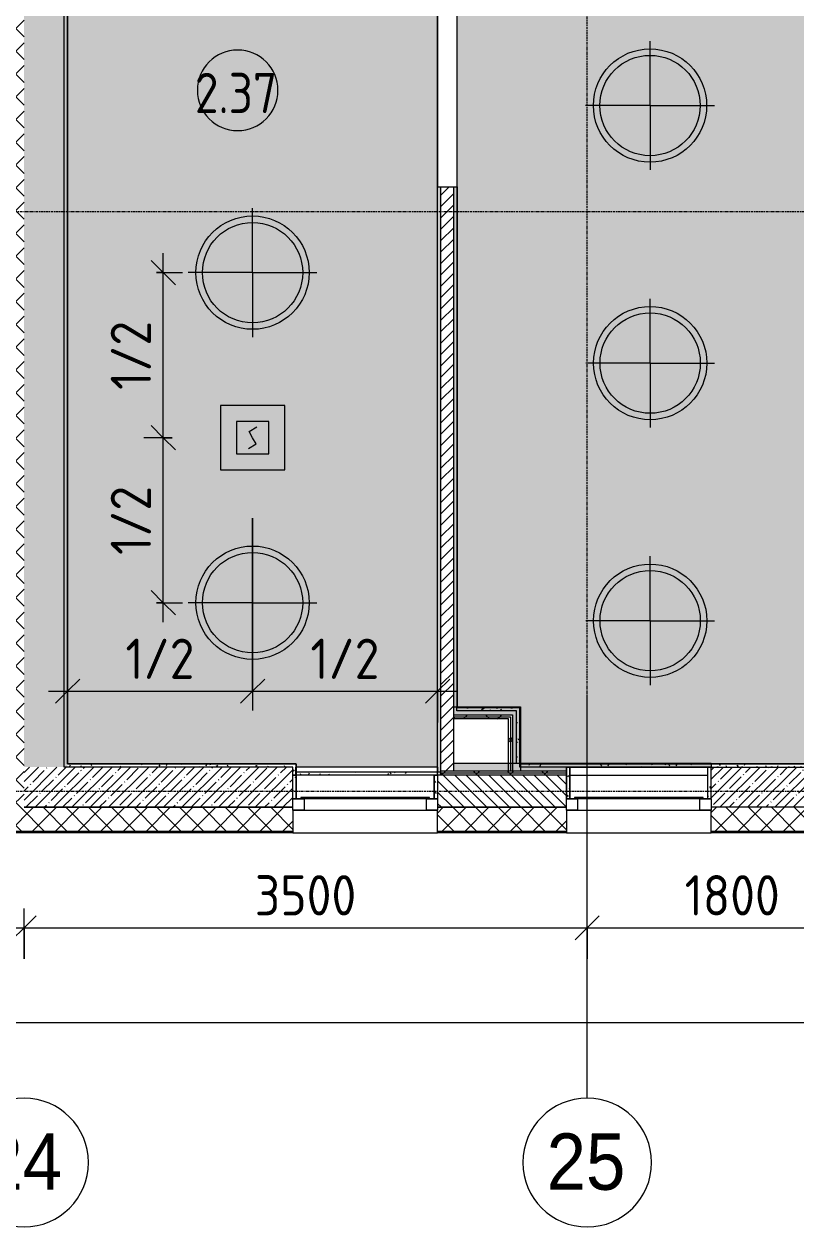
# Model space of a CAD drawing. Header units: millimetres. Extents: x 81548 to 272142, y -8553 to 29000.
# Drawn here: x 89360 to 94157, y -2706 to 4765 of the extents above; entities that cross this region are included whole.
import ezdxf

# ---------------------------------------------------------------- set-up
doc = ezdxf.new("R2010")
doc.units = ezdxf.units.MM
doc.linetypes.add('Осевая', pattern=[31.75, 6.35, -4.7625, 15.875, -4.7625])
for name, color, linetype, lineweight in [('A-ANNO-DIMS', 7, 'Continuous', 9), ('A-ANNO-DIMS-100', 7, 'Continuous', 9), ('A-AREA-IDEN', 7, 'Continuous', 9), ('A-GLAZ', 7, 'Continuous', 9), ('A-GLAZ-1', 7, 'Continuous', 13), ('A-WALL', 7, 'Continuous', 9), ('I-WALL', 7, 'Continuous', 9), ('Q-SPCQ', 7, 'Continuous', 9), ('S-COLS', 7, 'Continuous', 9), ('Оси', 7, 'Continuous', 9), ('Оси-1', 7, 'Continuous', 20), ('Оси-2', 7, 'Осевая', 9)]:
    doc.layers.add(name, color=color, linetype=linetype, lineweight=lineweight)
for name, color, linetype, lineweight, true_color in [('A-ANNO-NOTE', 1, 'Continuous', 9, 0xff0000), ('A-CLNG-1', 7, 'Continuous', 9, 0xeaeaea), ('A-WALL-1', 7, 'Continuous', 9, 0x3c3c3c), ('A-WALL-2', 7, 'Continuous', 9, 0x535353), ('A-WALL-FNSH-1', 7, 'Continuous', 9, 0x3c3c3c), ('I-WALL-1', 7, 'Continuous', 9, 0x535353), ('Q-SPCQ-4', 1, 'Continuous', 9, 0xff0000), ('S-COLS-1', 9, 'Continuous', 9, 0x808080), ('S-COLS-2', 7, 'Continuous', 9, 0x3c3c3c)]:
    doc.layers.add(name, color=color, linetype=linetype, lineweight=lineweight, true_color=true_color)
doc.layers.add('A-CLNG-PATT-1', color=7, linetype='Continuous', lineweight=9, transparency=1)
doc.styles.add('Arial', font='arial.ttf', dxfattribs={"width": 0.9, "height": 350})
doc.styles.add('GOST Common_1', font='GOST_Common.ttf', dxfattribs={"width": 0.9, "height": 250})
doc.styles.add('ISOCPEUR', font='isocpeur.ttf', dxfattribs={"width": 0.9, "height": 250})
doc.dimstyles.new('ISO-2_5_0_9К_БОЛЬШОЙ', dxfattribs={"dimscale": 304.8, "dimtxt": 248.995294, "dimasz": 0.492126, "dimexe": 0.393701, "dimexo": 0.984252, "dimgap": 0, "dimtad": 1, "dimdec": 0, "dimrnd": 10, "dimzin": 0, "dimdsep": 46, "dimtxsty": 'ISOCPEUR', "dimblk1": 'OBLIQUE', "dimblk2": 'OBLIQUE', "dimsah": 1, "dimcen": 0.09, "dimdle": 0.393701, "dimazin": 0, "dimtfac": 1, "dimtdec": 4, "dimtix": 1, "dimtmove": 0, "dimatfit": 3, "dimfxl": 1, "dimtvp": 1, "dimtolj": 1, "dimtzin": 0, "dimarcsym": 2})
pattern_1 = [(45, (0, 0), (-70.71068, 70.71068), []), (135, (0, 0), (-70.71068, -70.71068), [])]
pattern_2 = [(45, (0, 0), (-57.024626, 57.024626), []), (45, (57.025, 0), (-57.024626, 57.024626), [100.806, -20.161, 3.353, -16.808])]
pattern_3 = [(0, (0, 0), (121.92, 30.48), [10.058, -81.382, 10.058, -81.382, -487.68]), (0, (0, 0), (121.92, 30.48), [-182.88, 10.058, -172.822, 10.058, -81.382, -213.36]), (0, (0, 0), (121.92, 30.48), [-457.2, 10.058, -50.902, 10.058, -142.342]), (120, (45.72, 15.24), (-87.356454, 90.345817), [10.058, -81.382, 10.058, -81.382, -487.68]), (120, (45.72, 15.24), (-87.356454, 90.345817), [-182.88, 10.058, -172.822, 10.058, -81.382, -213.36]), (120, (45.72, 15.24), (-87.356454, 90.345817), [-457.2, 10.058, -50.902, 10.058, -142.342]), (240, (60.96, 76.2), (-34.563546, -120.825817), [10.058, -81.382, 10.058, -81.382, -487.68]), (240, (60.96, 76.2), (-34.563546, -120.825817), [-182.88, 10.058, -172.822, 10.058, -81.382, -213.36]), (240, (60.96, 76.2), (-34.563546, -120.825817), [-457.2, 10.058, -50.902, 10.058, -142.342])]
pattern_4 = [(45, (0, 0), (-106.06602, 106.06602), []), (135, (0, 0), (-106.06602, -106.06602), [])]

# ---------------------------------------------------------------- blocks, each defined once
blk = doc.blocks.new('120_Окно_СКБ_1Ст - 120_Окно_СКБ_1Ст 900х2500_h_ с форточкой-22876038-Сводный план потолков 2 этажа в осях 23-33')
at = {"layer": 'A-GLAZ'}
for p, q in [((450, -57), (-450, -57)), ((-450, -127), (450, -127))]:
    blk.add_line(p, q, dxfattribs=at)
at = {"layer": 'A-GLAZ-1'}
for p, q in [((-450, -127), (-450, -57)), ((-450, -57), (-380, -57)), ((-380, -57), (-380, -127)), ((380, -127), (380, -57)), ((380, -57), (450, -57)), ((450, -57), (450, -127)), ((-380, -127), (-450, -127)), ((-400, -127), (-400, -137)), ((-400, -137), (400, -137)), ((400, -137), (-400, -137)), ((-330, -137), (-330, -127)), ((330, -137), (330, -127)), ((450, -127), (380, -127)), ((400, -137), (400, -127))]:
    blk.add_line(p, q, dxfattribs=at)
blk = doc.blocks.new('BSC_Колонна _Прямоугольная - 250х900-V1-Сводный план потолков 2 этажа в осях 23-33')
at = {"layer": 'S-COLS-1'}
h = blk.add_hatch(dxfattribs=at)
h.set_pattern_fill('FP_7', color=256, style=0, pattern_type=2)
h.set_pattern_definition([(45, (-94080, -25), (-57.024626, 57.024626), []), (45, (-94022.975, -25), (-57.024626, 57.024626), [100.806, -20.161, 3.353, -16.808])])
h.paths.add_polyline_path([(-450, -125), (450, -125), (450, 125), (-450, 125), (-450, -73)])
at = {"layer": 'S-COLS-2'}
for p, q in [((-450, 125), (450, 125)), ((-450, -73), (-450, 125)), ((450, 125), (450, -125)), ((450, -125), (-450, -125))]:
    blk.add_line(p, q, dxfattribs=at)
blk = doc.blocks.new('Извещатель потолочный - Монтируемые на перекрытии-30363607-Сводный план потолков 2 этажа в осях 23-33')
at = {"layer": 'Q-SPCQ'}
for p, q in [((-300, 300), (-300, -100)), ((100, 300), (-300, 300)), ((100, -100), (100, 300)), ((0, 200), (-200, 200)), ((-200, 200), (-200, 0)), ((-122.5, 139), (-74.9, 166.5)), ((0, 0), (0, 200)), ((-100, 100), (-122.5, 139)), ((-77.5, 61), (-100, 100)), ((-200, 0), (0, 0)), ((-125.1, 33.5), (-77.5, 61)), ((-300, -100), (100, -100))]:
    blk.add_line(p, q, dxfattribs=at)
blk = doc.blocks.new('Ось сетки - D8-29747960-Сводный план потолков 2 этажа в осях 23-33')
at = {"layer": 'Оси-1'}
for start, end in [(360, 180), (180, 360)]:
    blk.add_arc((0, 0), 4, start, end, dxfattribs=at)
blk = doc.blocks.new('DIMBLOCK2-Сводный план потолков 2 этажа в осях 23-33')
at = {"layer": 'A-ANNO-DIMS-100'}
for p, q in [((84860, -1042), (84860, -728.1)), ((89360, -1042), (89360, -728.1)), ((84860, -848.1), (89360, -848.1)), ((84860, -848.1), (84860, -1042)), ((89360, -848.1), (89360, -1042))]:
    blk.add_line(p, q, dxfattribs=at)
at = {"layer": 'A-ANNO-DIMS-100', "lineweight": 20}
for p, q in [((84860, -848.1), (84935, -773.1)), ((89360, -848.1), (89435, -773.1)), ((84860, -848.1), (84785, -923.1)), ((89360, -848.1), (89285, -923.1))]:
    blk.add_line(p, q, dxfattribs=at)
at = {"layer": 'A-ANNO-DIMS-100', "color": 0, "insert": (86782, -521.4), "char_height": 250, "width": 787.208, "attachment_point": 1, "line_spacing_factor": 1.149209, "style": 'ISOCPEUR'}
blk.add_mtext('4500', dxfattribs=at)
blk = doc.blocks.new('_Oblique')
at = {"color": 0, "linetype": 'ByBlock', "lineweight": -2}
blk.add_line((-0.5, -0.5), (0.5, 0.5), dxfattribs=at)
blk = doc.blocks.new('DIMBLOCK3-Сводный план потолков 2 этажа в осях 23-33')
at = {"layer": 'A-ANNO-DIMS-100'}
for p, q in [((89360, -1042), (89360, -728.1)), ((92860, -1042), (92860, -728.1)), ((89360, -848.1), (92860, -848.1)), ((89360, -848.1), (89360, -1042)), ((92860, -848.1), (92860, -1042))]:
    blk.add_line(p, q, dxfattribs=at)
at = {"layer": 'A-ANNO-DIMS-100', "lineweight": 20}
for p, q in [((89360, -848.1), (89435, -773.1)), ((92860, -848.1), (92935, -773.1)), ((89360, -848.1), (89285, -923.1)), ((92860, -848.1), (92785, -923.1))]:
    blk.add_line(p, q, dxfattribs=at)
at = {"layer": 'A-ANNO-DIMS-100', "color": 0, "insert": (90794, -521.4), "char_height": 250, "width": 758.478, "attachment_point": 1, "line_spacing_factor": 1.149209, "style": 'ISOCPEUR'}
blk.add_mtext('3500', dxfattribs=at)
blk = doc.blocks.new('DIMBLOCK4-Сводный план потолков 2 этажа в осях 23-33')
at = {"layer": 'A-ANNO-DIMS-100'}
for p, q in [((92860, -1042), (92860, -728.1)), ((94660, -1042), (94660, -728.1)), ((92860, -848.1), (94660, -848.1)), ((92860, -848.1), (92860, -1042)), ((94660, -848.1), (94660, -1042))]:
    blk.add_line(p, q, dxfattribs=at)
at = {"layer": 'A-ANNO-DIMS-100', "lineweight": 20}
for p, q in [((92860, -848.1), (92935, -773.1)), ((94660, -848.1), (94735, -773.1)), ((92860, -848.1), (92785, -923.1)), ((94660, -848.1), (94585, -923.1))]:
    blk.add_line(p, q, dxfattribs=at)
at = {"layer": 'A-ANNO-DIMS-100', "color": 0, "insert": (93465.5, -521.4), "char_height": 250, "width": 706.764, "attachment_point": 1, "line_spacing_factor": 1.149209, "style": 'ISOCPEUR'}
blk.add_mtext('1800', dxfattribs=at)
blk = doc.blocks.new('DIMBLOCK13-Сводный план потолков 2 этажа в осях 23-33')
at = {"layer": 'A-ANNO-DIMS-100'}
for p, q in [((84560, -1631.1), (84560, -1317.1)), ((125010, -1631.1), (125010, -1317.1)), ((84440, -1437.1), (125130, -1437.1)), ((84560, -1437.1), (84560, -1631.1)), ((125010, -1437.1), (125010, -1631.1))]:
    blk.add_line(p, q, dxfattribs=at)
at = {"layer": 'A-ANNO-DIMS-100', "lineweight": 20}
for p, q in [((84560, -1437.1), (84635, -1362.1)), ((125010, -1437.1), (125085, -1362.1)), ((84560, -1437.1), (84485, -1512.1)), ((125010, -1437.1), (124935, -1512.1))]:
    blk.add_line(p, q, dxfattribs=at)
at = {"layer": 'A-ANNO-DIMS-100', "color": 0, "insert": (104366, -1110.5), "char_height": 250, "width": 1005.558, "attachment_point": 1, "line_spacing_factor": 1.149209, "style": 'ISOCPEUR'}
blk.add_mtext('40450', dxfattribs=at)
blk = doc.blocks.new('DIMBLOCK64-Сводный план потолков 2 этажа в осях 23-33')
at = {"layer": 'A-ANNO-DIMS-100', "lineweight": 20}
for p, q in [((90225.4, 2196), (90150.4, 2271)), ((90225.4, 2196), (90300.4, 2121)), ((90225.4, 1171), (90150.4, 1246)), ((90225.4, 1171), (90300.4, 1096))]:
    blk.add_line(p, q, dxfattribs=at)
at = {"layer": 'A-ANNO-DIMS-100'}
for p, q in [((90280.5, 2196), (90105.4, 2196)), ((90225.4, 1051), (90225.4, 2196)), ((90225.4, 2196), (90280.5, 2196)), ((90182.5, 1171), (90345.4, 1171)), ((90225.4, 1171), (90182.5, 1171))]:
    blk.add_line(p, q, dxfattribs=at)
at = {"layer": 'A-ANNO-DIMS-100', "color": 0, "insert": (89898.8, 1468), "char_height": 250, "width": 517.144, "attachment_point": 1, "rotation": 90, "line_spacing_factor": 1.149209, "style": 'ISOCPEUR'}
blk.add_mtext('1/2', dxfattribs=at)
blk = doc.blocks.new('DIMBLOCK65-Сводный план потолков 2 этажа в осях 23-33')
at = {"layer": 'A-ANNO-DIMS-100', "lineweight": 20}
for p, q in [((90225.4, 3221), (90150.4, 3296)), ((90225.4, 3221), (90300.4, 3146)), ((90225.4, 2196), (90150.4, 2271)), ((90225.4, 2196), (90300.4, 2121))]:
    blk.add_line(p, q, dxfattribs=at)
at = {"layer": 'A-ANNO-DIMS-100'}
for p, q in [((90225.4, 2196), (90225.4, 3341)), ((90182.5, 3221), (90345.4, 3221)), ((90225.4, 3221), (90182.5, 3221)), ((90280.5, 2196), (90105.4, 2196)), ((90225.4, 2196), (90280.5, 2196))]:
    blk.add_line(p, q, dxfattribs=at)
at = {"layer": 'A-ANNO-DIMS-100', "color": 0, "insert": (89898.8, 2493), "char_height": 250, "width": 517.144, "attachment_point": 1, "rotation": 90, "line_spacing_factor": 1.149209, "style": 'ISOCPEUR'}
blk.add_mtext('1/2', dxfattribs=at)
blk = doc.blocks.new('DIMBLOCK66-Сводный план потолков 2 этажа в осях 23-33')
at = {"layer": 'A-ANNO-DIMS-100'}
for p, q in [((90780.5, 1696), (90780.5, 501.1)), ((90780.5, 621.1), (90780.5, 1696)), ((89631, 427.2), (89631, 741.1)), ((89511, 621.1), (90780.5, 621.1)), ((89631, 621.1), (89631, 427.2))]:
    blk.add_line(p, q, dxfattribs=at)
at = {"layer": 'A-ANNO-DIMS-100', "lineweight": 20}
for p, q in [((89631, 621.1), (89706, 696.1)), ((90780.5, 621.1), (90855.5, 696.1)), ((89631, 621.1), (89556, 546.1)), ((90780.5, 621.1), (90705.5, 546.1))]:
    blk.add_line(p, q, dxfattribs=at)
at = {"layer": 'A-ANNO-DIMS-100', "color": 0, "insert": (89990.3, 947.7), "char_height": 250, "width": 517.144, "attachment_point": 1, "line_spacing_factor": 1.149209, "style": 'ISOCPEUR'}
blk.add_mtext('1/2', dxfattribs=at)
blk = doc.blocks.new('DIMBLOCK67-Сводный план потолков 2 этажа в осях 23-33')
at = {"layer": 'A-ANNO-DIMS-100'}
for p, q in [((90780.5, 1696), (90780.5, 501.1)), ((90780.5, 621.1), (90780.5, 1696)), ((91930, 427.2), (91930, 741.1)), ((90780.5, 621.1), (92050, 621.1)), ((91930, 621.1), (91930, 427.2))]:
    blk.add_line(p, q, dxfattribs=at)
at = {"layer": 'A-ANNO-DIMS-100', "lineweight": 20}
for p, q in [((90780.5, 621.1), (90855.5, 696.1)), ((91930, 621.1), (92005, 696.1)), ((90780.5, 621.1), (90705.5, 546.1)), ((91930, 621.1), (91855, 546.1))]:
    blk.add_line(p, q, dxfattribs=at)
at = {"layer": 'A-ANNO-DIMS-100', "color": 0, "insert": (91139.8, 947.7), "char_height": 250, "width": 517.144, "attachment_point": 1, "line_spacing_factor": 1.149209, "style": 'ISOCPEUR'}
blk.add_mtext('1/2', dxfattribs=at)
blk = doc.blocks.new('Марка_Помещения - Номер-25198446-Сводный план потолков 2 этажа в осях 23-33')
at = {"layer": 'A-AREA-IDEN'}
for start, end in [(360, 180), (180, 360)]:
    blk.add_arc((0, 0), 2.5, start, end, dxfattribs=at)

msp = doc.modelspace()

# ---------------------------------------------------------------- hatches: boundary and pattern name
at = {"layer": 'A-CLNG-PATT-1'}
msp.add_hatch(color=256, dxfattribs=at).paths.add_polyline_path([(91930, 150), (91930, 10380), (89630, 10379), (89631, 170), (91050, 170), (91051, 150), (91929, 150)])
h = msp.add_hatch(color=256, dxfattribs=at)
h.paths.add_polyline_path([(107110, 170), (107110, 10380), (101630, 10380), (101630, 520), (101990, 520), (101990, 170), (107109, 170)])
h.paths.add_polyline_path([(94530, 170), (94530, 175), (96260, 175), (96260, 520), (96750, 520), (96750, 175), (99030, 175), (99030, 170), (101570, 170), (101570, 5160), (100960, 5160), (100960, 5140), (100860, 5140), (100860, 5160), (100235, 5160), (100235, 5140), (100135, 5140), (100135, 5160), (94190, 5160), (94189, 6600), (92050, 6599), (92050, 525), (92446, 525), (92446, 175), (93630, 175), (93630, 170)])
at = {"layer": 'A-WALL'}
h = msp.add_hatch(dxfattribs=at)
h.set_pattern_fill('FP_1', color=256, style=0, pattern_type=2)
h.set_pattern_definition(pattern_1)
h.paths.add_polyline_path([(89210, -100), (89360, -100), (89360, 10502), (89210, 10502), (89210, 2912.3)])
h = msp.add_hatch(dxfattribs=at)
h.set_pattern_fill('FP_3', color=256, style=0, pattern_type=2)
h.set_pattern_definition([(135, (0, 0), (-35.35534, -35.35534), [])])
h.paths.add_polyline_path([(122830, -100), (122830, 100), (122030, 100), (122030, -100), (122715.6, -100)])
h.paths.add_polyline_path([(119330, -100), (119330, 100), (118830, 100), (118830, -100), (118900.7, -100)])
h.paths.add_polyline_path([(113680, -100), (113680, 100), (113430, 100), (113430, -100)])
h.paths.add_polyline_path([(114580, -100), (115630, -100), (115630, 100), (114580, 100), (114580, -48)])
h.paths.add_polyline_path([(109999.2, -100), (110230, -100), (110230, 100), (108930, 100), (108930, -100)])
h.paths.add_polyline_path([(103780, -100), (104830, -100), (104830, 100), (103780, 100), (103780, -48)])
h.paths.add_polyline_path([(102880, -100), (102880, 100), (102630, 100), (102630, -100)])
h.paths.add_polyline_path([(101730, -100), (101730, 100), (100830, 100), (100830, -100), (101097.7, -100)])
h.paths.add_polyline_path([(99030, -100), (99030, 100), (95680, 100), (95680, -100), (97282.7, -100)])
h.paths.add_polyline_path([(94780, -100), (94780, 100), (94530, 100), (94530, -100), (94739.5, -100)])
h.paths.add_polyline_path([(92730, -100), (92730, 100), (91930, 100), (91930, -100), (92196.2, -100)])
h = msp.add_hatch(dxfattribs=at)
h.set_pattern_fill('FP_1', color=256, style=0, pattern_type=2)
h.set_pattern_definition(pattern_1)
h.paths.add_polyline_path([(125080, -250), (125080, -100), (123730, -100), (123730, -250), (123987.2, -250)])
h.paths.add_polyline_path([(122830, -250), (122830, -100), (122030, -100), (122030, -250), (122715.6, -250)])
h.paths.add_polyline_path([(120230, -250), (121130, -250), (121130, -100), (120230, -100), (120230, -118)])
h.paths.add_polyline_path([(117930, -250), (119330, -250), (119330, -100), (117930, -100), (117930, -188)])
h.paths.add_polyline_path([(115085.7, -250), (115630, -250), (115630, -100), (114580, -100), (114580, -250)])
h.paths.add_polyline_path([(113680, -250), (113680, -100), (112530, -100), (112530, -250), (112542.5, -250)])
h.paths.add_polyline_path([(110230, -250), (110230, -100), (108930, -100), (108930, -250), (109999.2, -250)])
h.paths.add_polyline_path([(108030, -250), (108030, -100), (107130, -100), (107130, -250), (107455.9, -250)])
h.paths.add_polyline_path([(104830, -250), (104830, -100), (103780, -100), (103780, -250)])
h.paths.add_polyline_path([(102369.3, -250), (102880, -250), (102880, -100), (100830, -100), (100830, -250), (101730, -250)])
h.paths.add_polyline_path([(99826, -250), (99930, -250), (99930, -100), (95680, -100), (95680, -250), (99030, -250)])
h.paths.add_polyline_path([(93630, -250), (94780, -250), (94780, -100), (93630, -100), (93630, -118)])
h.paths.add_polyline_path([(92730, -250), (92730, -100), (91930, -100), (91930, -250), (92196.2, -250)])
h.paths.add_polyline_path([(90924.5, -250), (91030, -250), (91030, -100), (89210, -100), (89210, -250), (89652.9, -250)])
at = {"layer": 'I-WALL'}
h = msp.add_hatch(dxfattribs=at)
h.set_pattern_fill('FP_5', color=256, style=0, pattern_type=2)
h.set_pattern_definition([(45, (0, 0), (-35.35534, 35.35534), [])])
h.paths.add_polyline_path([(91950, 125), (92030, 125), (92030, 3755), (91950, 3755), (91950, 218.4)])
h.paths.add_polyline_path([(92030, 5155), (92030, 10400), (91950, 10400), (91950, 5155)])
h = msp.add_hatch(dxfattribs=at)
h.set_pattern_fill('FP_20', color=256, style=0, pattern_type=2)
h.set_pattern_definition(pattern_3)
h.paths.add_polyline_path([(89610, 150), (89630, 150), (89630, 10380), (89610, 10380), (89610, 2912.3)])
h = msp.add_hatch(dxfattribs=at)
h.set_pattern_fill('FP_20', color=256, style=0, pattern_type=2)
h.set_pattern_definition(pattern_3)
h.paths.add_polyline_path([(91930, 100), (91950, 100), (91950, 3755), (91930, 3755), (91930, 120)])
h.paths.add_polyline_path([(91930, 5155), (91950, 5155), (91950, 10380), (91930, 10379), (91930, 6504)])
h = msp.add_hatch(dxfattribs=at)
h.set_pattern_fill('FP_2', color=256, style=0, pattern_type=2)
h.set_pattern_definition(pattern_2)
h.paths.add_polyline_path([(89610, 150), (89610, 7700), (89360, 7700), (89360, 150)])
h = msp.add_hatch(dxfattribs=at)
h.set_pattern_fill('FP_20', color=256, style=0, pattern_type=2)
h.set_pattern_definition(pattern_3)
h.paths.add_polyline_path([(92030, 525), (92050, 525), (92050, 3755), (92030, 3755), (92030, 1116.4)])
h.paths.add_polyline_path([(92030, 5155), (92050, 5155), (92050, 6600), (92030, 6600), (92030, 6504)])
for points in [[(92446, 475), (92446, 525), (92030, 525), (92030, 475), (92396, 475)], [(92446, 125), (92446, 475), (92396, 475), (92396, 125)], [(92730, 125), (92730, 150), (93630, 150), (93630, 175), (92030, 175), (92030, 125), (92196.2, 125)]]:
    msp.add_hatch(color=256, dxfattribs=at).paths.add_polyline_path(points)
h = msp.add_hatch(dxfattribs=at)
h.set_pattern_fill('FP_30', color=256, style=0, pattern_type=2)
h.set_pattern_definition(pattern_4)
h.paths.add_polyline_path([(92396, 462.5), (92396, 475), (92030, 475), (92030, 462.5), (92383.5, 462.5)])
h = msp.add_hatch(dxfattribs=at)
h.set_pattern_fill('FP_30', color=256, style=0, pattern_type=2)
h.set_pattern_definition(pattern_4)
h.paths.add_polyline_path([(92383.5, 450), (92383.5, 462.5), (92030, 462.5), (92030, 450), (92371, 450)])
h = msp.add_hatch(dxfattribs=at)
h.set_pattern_fill('FP_20', color=256, style=0, pattern_type=2)
h.set_pattern_definition(pattern_3)
h.paths.add_polyline_path([(92441, 500), (92441, 520), (92050, 520), (92050, 500), (92421, 500)])
h = msp.add_hatch(dxfattribs=at)
h.set_pattern_fill('FP_30', color=256, style=0, pattern_type=2)
h.set_pattern_definition(pattern_4)
h.paths.add_polyline_path([(92383.5, 125), (92383.5, 450), (92371, 450), (92371, 125)])
h = msp.add_hatch(dxfattribs=at)
h.set_pattern_fill('FP_30', color=256, style=0, pattern_type=2)
h.set_pattern_definition(pattern_4)
h.paths.add_polyline_path([(92396, 125), (92396, 462.5), (92383.5, 462.5), (92383.5, 125)])
h = msp.add_hatch(dxfattribs=at)
h.set_pattern_fill('FP_20', color=256, style=0, pattern_type=2)
h.set_pattern_definition(pattern_3)
h.paths.add_polyline_path([(92441, 175), (92441, 500), (92421, 500), (92421, 175)])
h = msp.add_hatch(dxfattribs=at)
h.set_pattern_fill('FP_2', color=256, style=0, pattern_type=2)
h.set_pattern_definition(pattern_2)
h.paths.add_polyline_path([(91030, -100), (91030, 150), (89360, 150), (89360, -100), (90924.5, -100)])
h = msp.add_hatch(dxfattribs=at)
h.set_pattern_fill('FP_20', color=256, style=0, pattern_type=2)
h.set_pattern_definition(pattern_3)
h.paths.add_polyline_path([(89652.9, 150), (91030, 150), (91030, 170), (89630, 170), (89630, 150)])
h = msp.add_hatch(dxfattribs=at)
h.set_pattern_fill('FP_20', color=256, style=0, pattern_type=2)
h.set_pattern_definition(pattern_3)
h.paths.add_polyline_path([(91030, 100), (91050, 100), (91050, 170), (91030, 170), (91030, 150)])
h = msp.add_hatch(dxfattribs=at)
h.set_pattern_fill('FP_20', color=256, style=0, pattern_type=2)
h.set_pattern_definition(pattern_3)
h.paths.add_polyline_path([(93467.8, 150), (94530, 150), (94530, 170), (92441, 170), (92441, 150), (92832, 150)])
h = msp.add_hatch(dxfattribs=at)
h.set_pattern_fill('FP_20', color=256, style=0, pattern_type=2)
h.set_pattern_definition(pattern_3)
h.paths.add_polyline_path([(92730, -48), (92750, -48), (92750, 150), (92730, 150)])
h = msp.add_hatch(dxfattribs=at)
h.set_pattern_fill('FP_20', color=256, style=0, pattern_type=2)
h.set_pattern_definition(pattern_3)
h.paths.add_polyline_path([(93610, -48), (93630, -48), (93630, 150), (93610, 150)])
h = msp.add_hatch(dxfattribs=at)
h.set_pattern_fill('FP_20', color=256, style=0, pattern_type=2)
h.set_pattern_definition(pattern_3)
h.paths.add_polyline_path([(91030, -48), (91050, -48), (91050, 100), (91030, 100)])
h = msp.add_hatch(dxfattribs=at)
h.set_pattern_fill('FP_20', color=256, style=0, pattern_type=2)
h.set_pattern_definition(pattern_3)
h.paths.add_polyline_path([(91950, 100), (91950, 120), (91050, 120), (91050, 100), (91930, 100)])
h = msp.add_hatch(dxfattribs=at)
h.set_pattern_fill('FP_20', color=256, style=0, pattern_type=2)
h.set_pattern_definition(pattern_3)
h.paths.add_polyline_path([(91910, -48), (91930, -48), (91930, 100), (91910, 100), (91910, -6.1)])
h = msp.add_hatch(dxfattribs=at)
h.set_pattern_fill('FP_30', color=256, style=0, pattern_type=2)
h.set_pattern_definition(pattern_4)
h.paths.add_polyline_path([(92730, 112.5), (92730, 125), (91950, 125), (91950, 112.5), (92196.2, 112.5)])
h = msp.add_hatch(dxfattribs=at)
h.set_pattern_fill('FP_30', color=256, style=0, pattern_type=2)
h.set_pattern_definition(pattern_4)
h.paths.add_polyline_path([(92196.2, 100), (92730, 100), (92730, 112.5), (91950, 112.5), (91950, 100), (92095.8, 100)])

# ---------------------------------------------------------------- linework, layer by layer
at = {"layer": 'A-ANNO-NOTE'}
for p, q in [((93250, 4259), (93250, 4659)), ((93250, 4259), (92850, 4259)), ((93250, 4259), (93250, 3859)), ((93250, 4259), (93650, 4259)), ((90780, 3221), (90780, 3621)), ((90780, 3221), (90380, 3221)), ((90780, 3221), (90780, 2821)), ((90780, 3221), (91180, 3221)), ((93251, 2659), (93251, 3059)), ((93251, 2659), (92851, 2659)), ((93251, 2659), (93251, 2259)), ((93251, 2659), (93651, 2659)), ((90780, 1171), (90780, 1571)), ((93251, 1059), (93251, 1459)), ((90780, 1171), (90380, 1171)), ((90780, 1171), (90780, 771)), ((90780, 1171), (91180, 1171)), ((93251, 1059), (92851, 1059)), ((93251, 1059), (93251, 659)), ((93251, 1059), (93651, 1059))]:
    msp.add_line(p, q, dxfattribs=at)
for centre, radius in [((93250, 4259), 352), ((93250, 4259), 311.5), ((90780, 3221), 352), ((90780, 3221), 311.5), ((93251, 2659), 352), ((93251, 2659), 311.5), ((90780, 1171), 352), ((90780, 1171), 311.5), ((93251, 1059), 352), ((93251, 1059), 311.5)]:
    msp.add_circle(centre, radius, dxfattribs=at)
at = {"layer": 'A-CLNG-1'}
for p, q in [((91930, 150), (91930, 10379)), ((92050, 6599), (92050, 525)), ((91050, 170), (91050, 150)), ((92751, 150), (92751, -48)), ((91909, 100), (91051, 100)), ((91051, 100), (91051, -48))]:
    msp.add_line(p, q, dxfattribs=at)
at = {"layer": 'A-WALL'}
for p, q in [((89630, 10380), (89630, 170)), ((91950, 100), (91950, 3755)), ((92030, 125), (92030, 3755)), ((92030, 475), (92396, 475)), ((92030, 462.5), (92383.5, 462.5)), ((92383.5, 462.5), (92383.5, 125)), ((92396, 475), (92396, 125)), ((91030, 150), (89610, 150)), ((94530, 170), (92441, 170)), ((92730, 125), (91950, 125)), ((92730, 112.5), (91950, 112.5)), ((92730, 100), (92095.8, 100)), ((92730, -100), (91930, -100)), ((91930, -100), (92730, -100)), ((91030, -253), (89207, -253)), ((91030, -250), (89210, -250)), ((92730, -250), (91930, -250)), ((92730, -253), (91930, -253)), ((94780, -250), (93630, -250)), ((94780, -253), (93630, -253))]:
    msp.add_line(p, q, dxfattribs=at)
at = {"layer": 'A-WALL-1'}
for p, q in [((89610, 150), (89610, 10600)), ((91930, 3755), (92050, 3755)), ((92030, 525), (92446, 525)), ((92446, 525), (92446, 125)), ((92371, 450), (92030, 450)), ((92050, 500), (92050, 520)), ((92421, 500), (92050, 500)), ((92371, 125), (92371, 450)), ((92421, 175), (92421, 500)), ((89630, 170), (89631, 170)), ((91030, -48), (91030, 150)), ((92030, 175), (93630, 175)), ((92441, 150), (92441, 170)), ((93630, 150), (92441, 150)), ((92730, 150), (92730, -48)), ((92730, -48), (92730, 150)), ((92730, 150), (93630, 150)), ((92750, 150), (92750, -48)), ((93610, -48), (93610, 150)), ((93630, 175), (93630, 150)), ((92095.8, 100), (91030, 100)), ((91030, -48), (91030, 100)), ((91030, 100), (91050, 100)), ((91050, 120), (91950, 120)), ((91050, 100), (91050, -48)), ((91910, -48), (91910, 100)), ((91910, 100), (91930, 100)), ((91930, 100), (91930, 121)), ((91930, 100), (91930, -48)), ((89360, -100), (91030, -100)), ((91030, -100), (89360, -100)), ((91030, -118), (91030, -250)), ((91930, -250), (91930, -118)), ((92730, -118), (92730, -250)), ((93630, -250), (93630, -118))]:
    msp.add_line(p, q, dxfattribs=at)
at = {"layer": 'A-WALL-2'}
for p, q in [((91030, -258), (91930, -258)), ((92730, -258), (93630, -258))]:
    msp.add_line(p, q, dxfattribs=at)
at = {"layer": 'A-WALL-FNSH-1'}
for p, q in [((89631, 170), (89631, 10379)), ((91929, 121), (91929, 3755)), ((91929, 3755), (91930, 3755)), ((92050, 3755), (92051, 3755)), ((92051, 3755), (92051, 520)), ((92050, 520), (92050, 525)), ((92050, 521), (92442, 521)), ((92441, 520), (92050, 520)), ((92441, 170), (92441, 520)), ((92442, 521), (92442, 171)), ((89631, 171), (91051, 171)), ((91050, 170), (89631, 170)), ((91050, 100), (91050, 150)), ((91051, 171), (91051, 121)), ((91930, 150), (91930, 121)), ((92442, 171), (94530, 171)), ((92751, 150), (92751, -48)), ((93609, -48), (93609, 150)), ((91050, 100), (91051, 100)), ((91051, 121), (91929, 121)), ((91051, 120), (91051, 100)), ((91051, 100), (91051, -48)), ((91909, -48), (91909, 100)), ((91909, 100), (91910, 100)), ((91030, -258), (89202, -258)), ((91030, -250), (91030, -258)), ((91930, -258), (91930, -250)), ((92730, -258), (91930, -258)), ((92730, -250), (92730, -258)), ((93630, -258), (93630, -250)), ((94780, -258), (93630, -258))]:
    msp.add_line(p, q, dxfattribs=at)
at = {"layer": 'I-WALL-1'}
for p, q in [((91929, 5155), (91929, 3755)), ((92051, 3755), (92051, 5155)), ((91929, 150), (91051, 150)), ((92751, 100), (93609, 100))]:
    msp.add_line(p, q, dxfattribs=at)
at = {"layer": 'Оси'}
msp.add_line((92860, -1906.3), (92860, 593.7), dxfattribs=at)
at = {"layer": 'Оси-2'}
for p, q in [((92860, 593.7), (92860, 19415.1)), ((84847.6, 3600), (122738, 3600)), ((84847.6, 0), (122738, 0))]:
    msp.add_line(p, q, dxfattribs=at)

# ---------------------------------------------------------------- block references
at = {"layer": 'A-AREA-IDEN', "xscale": 99.99999999999993, "yscale": 99.99999999999993, "zscale": 99.99999999999993}
msp.add_blockref('Марка_Помещения - Номер-25198446-Сводный план потолков 2 этажа в осях 23-33', (90687.5, 4353.4), dxfattribs=at)
at = {"layer": 'A-GLAZ', "rotation": 180}
for p in [(91480, -175), (93180, -175)]:
    msp.add_blockref('120_Окно_СКБ_1Ст - 120_Окно_СКБ_1Ст 900х2500_h_ с форточкой-22876038-Сводный план потолков 2 этажа в осях 23-33', p, dxfattribs=at)
at = {"layer": 'Q-SPCQ-4'}
msp.add_blockref('Извещатель потолочный - Монтируемые на перекрытии-30363607-Сводный план потолков 2 этажа в осях 23-33', (90880.5, 2096), dxfattribs=at)
at = {"layer": 'S-COLS'}
msp.add_blockref('BSC_Колонна _Прямоугольная - 250х900-V1-Сводный план потолков 2 этажа в осях 23-33', (94080, 25), dxfattribs=at)
at = {"layer": 'Оси-1', "xscale": 99.99999999999993, "yscale": 99.99999999999993, "zscale": 99.99999999999993}
for p in [(89360, -2306.3), (92860, -2306.3)]:
    msp.add_blockref('Ось сетки - D8-29747960-Сводный план потолков 2 этажа в осях 23-33', p, dxfattribs=at)

# ---------------------------------------------------------------- texts
at = {"layer": 'A-AREA-IDEN', "insert": (90421.7, 4461.9), "char_height": 250, "width": 663.797, "attachment_point": 1, "style": 'GOST Common_1'}
msp.add_mtext('2.37', dxfattribs=at)
at = {"layer": 'Оси', "char_height": 350, "width": 606.076, "attachment_point": 1, "style": 'Arial'}
for s, insert in [('24', (89107.4, -2125.6)), ('25', (92607.4, -2125.6))]:
    msp.add_mtext(s, dxfattribs=dict(at, insert=insert))

# ---------------------------------------------------------------- dimensions: what is measured, and where the dimension line sits
at = {"layer": 'A-ANNO-DIMS'}
for base, p1, p2, picture, middle in [((90225.4, 3221), (90580.5, 2196), (90482.5, 3221), 'DIMBLOCK65-Сводный план потолков 2 этажа в осях 23-33', (90100.4, 2708.5)), ((90225.4, 2196), (90482.5, 1171), (90580.5, 2196), 'DIMBLOCK64-Сводный план потолков 2 этажа в осях 23-33', (90100.4, 1683.5))]:
    dim = msp.add_linear_dim(base=base, p1=p1, p2=p2, angle=90, text='1/2', dimstyle='ISO-2_5_0_9К_БОЛЬШОЙ', override={"dimpost": '<>', "dimfxl": 1029.67422}, dxfattribs=at)
    dim.commit()
    dim.dimension.update_dxf_attribs({"geometry": picture, "text_midpoint": middle})
for base, p1, p2, picture, middle in [((90780.5, 621.1), (89631, 727.2), (90780.5, 1996), 'DIMBLOCK66-Сводный план потолков 2 этажа в осях 23-33', (90205.8, 746.1)), ((91930, 621.1), (90780.5, 1996), (91930, 727.2), 'DIMBLOCK67-Сводный план потолков 2 этажа в осях 23-33', (91355.2, 746.1))]:
    dim = msp.add_linear_dim(base=base, p1=p1, p2=p2, text='1/2', dimstyle='ISO-2_5_0_9К_БОЛЬШОЙ', override={"dimpost": '<>', "dimfxl": 1712.084216}, dxfattribs=at)
    dim.commit()
    dim.dimension.update_dxf_attribs({"geometry": picture, "text_midpoint": middle})
for base, p1, p2, override, picture, middle in [((89360, -848.1), (84860, -742), (89360, -742), {"dimpost": '<>', "dimfxl": 4500}, 'DIMBLOCK2-Сводный план потолков 2 этажа в осях 23-33', (87110, -723.1)), ((92860, -848.1), (89360, -742), (92860, -742), {"dimpost": '<>', "dimfxl": 3500}, 'DIMBLOCK3-Сводный план потолков 2 этажа в осях 23-33', (91110, -723.1)), ((94660, -848.1), (92860, -742), (94660, -742), {"dimpost": '<>', "dimfxl": 1800}, 'DIMBLOCK4-Сводный план потолков 2 этажа в осях 23-33', (93760, -723.1)), ((125010, -1437.1), (84560, -1331.1), (125010, -1331.1), {"dimpost": '<>', "dimfxl": 40450}, 'DIMBLOCK13-Сводный план потолков 2 этажа в осях 23-33', (104785, -1312.1))]:
    dim = msp.add_linear_dim(base=base, p1=p1, p2=p2, dimstyle='ISO-2_5_0_9К_БОЛЬШОЙ', override=override, dxfattribs=at)
    dim.commit()
    dim.dimension.update_dxf_attribs({"geometry": picture, "text_midpoint": middle})

doc.saveas('drawing.dxf')
